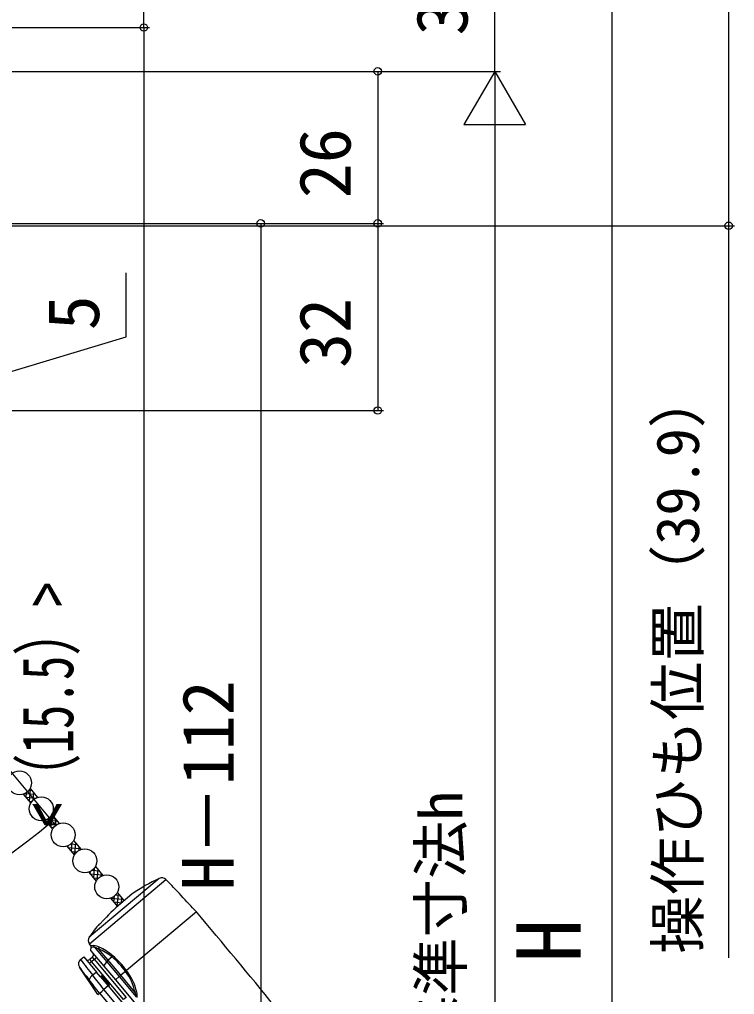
# Model space of a CAD drawing. Units: millimetres, scale not verified. Extents: x -525 to 525, y -783 to 778.
# Drawn here: x -119.2 to 3, y 130.4 to 297.2 of the extents above; entities that cross this region are included whole.
import ezdxf
from ezdxf.enums import TextEntityAlignment as Align

# ---------------------------------------------------------------- set-up
doc = ezdxf.new("R2010")
doc.units = ezdxf.units.MM
doc.header["$LTSCALE"] = 4
doc.layers.add('0-5_YKK_13', color=4, linetype='Continuous')
doc.layers.add('0-7_YKK_D', color=6, linetype='Continuous')
doc.styles.add('ＭＳ ゴシック', font='')
doc.styles.get('ＭＳ ゴシック').set_extended_font_data('MS Gothic')

msp = doc.modelspace()

# ---------------------------------------------------------------- linework, layer by layer
at = {"layer": '0-5_YKK_13'}
for p, q in [((-117.607, 165.378), (-117.212, 165.344)), ((-117.557, 163.422), (-117.372, 165.535)), ((-117.448, 165.626), (-116.173, 164.106)), ((-118.597, 164.661), (-117.322, 163.141)), ((-118.278, 164.799), (-116.634, 164.656)), ((-118.17, 164.153), (-116.428, 164)), ((-118.134, 164.11), (-118.062, 164.933)), ((-117.593, 163.465), (-117.136, 163.425)), ((-116.897, 163.681), (-116.795, 164.847)), ((-116.224, 164.088), (-116.218, 164.159)), ((-114.869, 160.218), (-113.594, 158.698)), ((-114.55, 160.356), (-112.906, 160.213)), ((-114.406, 159.667), (-114.334, 160.49)), ((-113.879, 160.935), (-113.483, 160.9)), ((-113.829, 158.979), (-113.644, 161.092)), ((-113.72, 161.183), (-112.445, 159.663)), ((-113.169, 159.238), (-113.067, 160.404)), ((-114.442, 159.709), (-112.7, 159.557)), ((-113.865, 159.022), (-113.408, 158.982)), ((-112.496, 159.645), (-112.49, 159.716)), ((-111.141, 155.775), (-109.865, 154.255)), ((-110.979, 155.582), (-108.865, 155.397)), ((-110.943, 155.539), (-110.914, 155.867)), ((-110.447, 156.173), (-109.443, 156.085)), ((-110.366, 154.851), (-110.231, 156.391)), ((-109.992, 156.739), (-108.716, 155.219)), ((-109.766, 154.42), (-109.603, 156.277)), ((-109.072, 155.061), (-109.026, 155.589)), ((-110.401, 154.894), (-109.426, 154.809)), ((-106.564, 150.32), (-106.411, 152.064)), ((-106.291, 152.248), (-106.218, 152.242)), ((-106.264, 152.296), (-104.988, 150.776)), ((-107.413, 151.332), (-106.137, 149.812)), ((-95.353, 150.274), (-107.316, 140.236)), ((-107.177, 151.051), (-105.064, 150.866)), ((-107.141, 151.008), (-107.101, 151.466)), ((-106.808, 151.656), (-105.641, 151.554)), ((-106.6, 150.363), (-105.777, 150.291)), ((-105.945, 150.103), (-105.802, 151.746)), ((-105.259, 150.664), (-105.224, 151.058)), ((-107.304, 139.074), (-94.211, 150.06)), ((-103.685, 146.889), (-102.501, 145.478)), ((-103.678, 146.881), (-103.677, 146.892)), ((-103.613, 146.915), (-101.6, 146.739)), ((-103.1, 146.193), (-103.006, 147.273)), ((-102.796, 147.481), (-102.177, 147.427)), ((-102.536, 147.853), (-101.357, 146.449)), ((-102.523, 145.505), (-102.338, 147.618)), ((-100.017, 147.574), (-101.932, 145.967)), ((-101.838, 146.046), (-101.761, 146.93)), ((-103.136, 146.236), (-101.756, 146.115)), ((-102.559, 145.548), (-102.434, 145.537)), ((-88.998, 144.555), (-100.964, 134.514)), ((-105.516, 142.46), (-105.56, 142.512)), ((-107.044, 138.719), (-107.304, 139.074)), ((-107.042, 137.9), (-106.988, 138.516)), ((-106.51, 138.594), (-104.343, 136.012)), ((-108.806, 136.419), (-108.267, 136.871)), ((-108.267, 136.871), (-106.069, 134.251)), ((-106.782, 136.812), (-107.242, 136.427)), ((-107.042, 137.9), (-104.843, 135.28)), ((-106.461, 136.429), (-106.782, 136.812)), ((-106.461, 136.429), (-106.078, 136.751)), ((-104.099, 136.27), (-105.721, 138.203)), ((-103.427, 136.834), (-104.099, 136.27)), ((-105.851, 130.414), (-108.986, 135.086)), ((-107.303, 135.722), (-106.92, 136.044)), ((-106.92, 136.044), (-107.242, 136.427)), ((-106.92, 136.044), (-106.461, 136.429)), ((-101.457, 129.532), (-106.92, 136.044)), ((-104.843, 135.28), (-104.343, 136.012)), ((-104.843, 135.28), (-102.864, 132.92)), ((-104.343, 136.012), (-102.21, 133.469)), ((-101.939, 133.696), (-104.099, 136.27)), ((-105.375, 133.424), (-104.089, 131.892)), ((-102.864, 132.92), (-102.21, 133.469)), ((-102.21, 133.469), (-101.939, 133.696)), ((-102.21, 133.469), (-99.303, 130.005)), ((-101.133, 134.373), (-101.939, 133.696)), ((-99.523, 130.817), (-101.939, 133.696)), ((-101.133, 134.373), (-100.964, 134.514)), ((-104.089, 131.892), (-104.83, 131.271)), ((-104.089, 131.892), (-100.875, 128.062)), ((-102.864, 132.92), (-99.65, 129.09)), ((-105.851, 130.414), (-105.586, 130.636)), ((-105.586, 130.636), (-105.586, 130.636)), ((-105.586, 130.636), (-102.909, 127.445)), ((-104.828, 131.267), (-104.83, 131.271)), ((-101.617, 127.44), (-104.828, 131.267))]:
    msp.add_line(p, q, dxfattribs=at)
for points in [[(-106.562, 138.769), (-106.913, 138.728), (-107.01, 138.721), (-107.044, 138.719), (-107.043, 138.72)], [(-106.987, 138.516), (-106.988, 138.516), (-106.956, 138.52), (-106.865, 138.532), (-106.714, 138.555), (-106.51, 138.594)], [(-106.51, 138.594), (-106.204, 138.476), (-105.721, 138.203)], [(-106.461, 136.429), (-100.997, 129.918), (-101.457, 129.532)], [(-107.822, 133.526), (-107.707, 133.376), (-107.341, 132.905)], [(-105.375, 133.424), (-106.069, 134.251), (-106.717, 133.708)], [(-104.089, 131.892), (-103.859, 132.085), (-105.145, 133.617), (-105.375, 133.424)], [(-99.523, 130.817), (-99.353, 130.31), (-99.303, 130.005)]]:
    msp.add_lwpolyline(points, dxfattribs=at)
for centre in [(-119.249, 166.605), (-115.521, 162.162), (-111.793, 157.719), (-108.065, 153.276), (-104.336, 148.833)]:
    msp.add_circle(centre, 2.05, dxfattribs=at)
for centre, radius, start, end in [((-82.715, 123.066), 30, 114.91336, 125.21981), ((-94.932, 149.367), 1, 43.86879, 114.91336), ((-454.675, -196.444), 500, 43, 43.86879), ((-82.715, 123.066), 29.896, 130, 138.65727), ((-1472.858, -1016.641), 1806.5, 38.66742, 40), ((-82.715, 123.066), 30, 139.59407, 145.08664), ((-106.831, 144.138), 2.132, 308.08066, 321.59628), ((-106.496, 139.664), 1, 145.08664, 216.13121), ((-107.287, 138.542), 0.3, 355.0979, 36.08699), ((-106.575, 136.882), 1.887, 60.43392, 89.59767), ((-106.827, 138.595), 0.317, 359.82581, 33.2347), ((-106.029, 138.446), 0.392, 321.81457, 11.4072), ((-109.868, 129.258), 10.182, 49.77589, 65.49037), ((-107.103, 137.195), 0.5, 310, 40), ((-109.211, 129.752), 9.144, 50.76461, 67.56232), ((-104.028, 137.384), 0.815, 317.55365, 334.48996), ((-112.373, 126.2), 13.896, 36.0829, 49.92597), ((-113.11, 125.618), 15.056, 36.21989, 49.30203), ((-108.169, 135.653), 0.993, 129.78669, 211.37531), ((-76.571, 158.035), 39.715, 215.2981, 218.10674), ((-41.595, 186.011), 83.525, 216.43261, 218.76977), ((-107.563, 136.81), 0.5, 220, 310), ((-103.231, 135.206), 1.373, 129.16916, 144.06203), ((-106.107, 132.59), 1.274, 118.62238, 165.68459), ((-322.596, -35.423), 274.243, 37.43298, 38.07696), ((-96.476, 128.154), 7.784, 125.21078, 126.83674), ((-110.971, 126.118), 12.842, 40, 40.06834), ((-107.535, 129.33), 8.149, 10.51023, 38.22402), ((-107.962, 128.913), 8.964, 12.39787, 38.6776), ((-299.78, -17.747), 244.395, 37.38327, 38.05567), ((-108.698, 135.145), 5.479, 304.61081, 314.93912), ((-99.338, 130.412), 0.445, 72.84838, 114.50016), ((-100.842, 130.277), 1.728, 348.05524, 18.92488)]:
    msp.add_arc(centre, radius, start, end, dxfattribs=at)
at = {"layer": '0-7_YKK_D'}
for p, q in [((-38, 288.3), (-38, 318.3)), ((-18, 307.8), (-18, -22.076)), ((-98, 295.8), (-98, 301.8)), ((-202.166, 295.8), (-97, 295.8)), ((-199.2, 295.8), (-97, 295.8)), ((-98, 295.8), (-98, -12.576)), ((-252.128, 288.3), (-57, 288.3)), ((-236, 288.3), (-37, 288.3)), ((-235, 288.3), (-37, 288.3)), ((-58, 288.3), (-58, 262.3)), ((-38, 288.3), (-43.25, 279.207)), ((-38, 288.3), (-32.75, 279.207)), ((-38, 288.3), (-38, 270.113)), ((-43.25, 279.207), (-32.75, 279.207)), ((-38, 277.8), (-38, 17.924)), ((-253.9, 262.3), (-77, 262.3)), ((-252.128, 262.3), (-57, 262.3)), ((-252, 262.3), (-57, 262.3)), ((-213.908, 261.898), (3, 261.898)), ((-78, 262.3), (-78, 23.424)), ((-58, 262.3), (-58, 230.3)), ((-267, 230.3), (-57, 230.3)), ((-165.131, 221.376), (-113.027, 159.281))]:
    msp.add_line(p, q, dxfattribs=at)
for points in [[(2, 301.8), (2, 261.898), (2, 136.689)], [(-123, 236.3), (-101, 242.9), (-101, 253.855)]]:
    msp.add_lwpolyline(points, dxfattribs=at)
for centre in [(-98, 295.8), (-98, 295.8), (-58, 288.3), (-78, 262.3), (-58, 262.3), (-58, 262.3), (2, 261.898), (-58, 230.3), (-113.67, 160.047)]:
    msp.add_circle(centre, 0.637, dxfattribs=at)
msp.add_arc((-196.068, 258.246), 128.189, 270, 310, dxfattribs=at)

# ---------------------------------------------------------------- texts
at = {"layer": '0-7_YKK_D', "style": 'ＭＳ ゴシック'}
for s, height, p in [('30', 8.798, (-40, 294.436)), ('26', 8.798, (-60, 266.607)), ('5', 8.798, (-103, 244.014)), ('32', 8.798, (-60, 237.573)), ('操作ひも位置（39.9）', 7.331, (-0.863, 137.337)), ('H－112', 8.798, (-80, 148.196)), ('内法基準寸法h', 7.331, (-41.363, 100.191)), ('H', 11, (-20, 135.873))]:
    msp.add_text(s, height=height, rotation=90, dxfattribs=at).set_placement(p, align=Align.BOTTOM_LEFT)
at = {"layer": '0-7_YKK_D', "style": 'ＭＳ ゴシック', "width": 0.7}
msp.add_text('<（15.5）>', height=8.798, rotation=90, dxfattribs=at).set_placement((-107.432, 159.03), align=Align.BOTTOM_LEFT)

doc.saveas('drawing.dxf')
